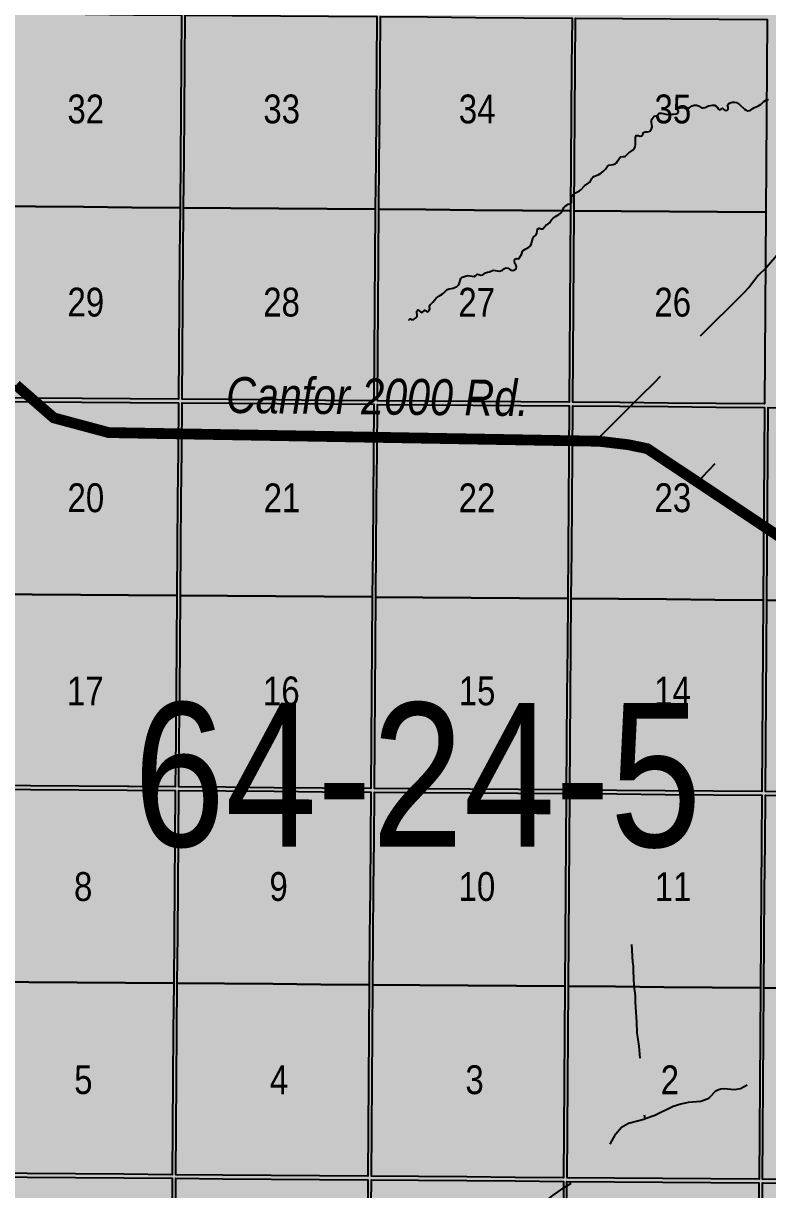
# Model space of a CAD drawing. Extents: x 403018 to 417191, y 6033193 to 6042673.
# Drawn here: x 413445.5 to 413652.4, y 6037267.7 to 6037591.9 of the extents above; entities that cross this region are included whole.
import ezdxf

# ---------------------------------------------------------------- set-up
doc = ezdxf.new("R2010")
doc.units = 0
doc.header["$LTSCALE"] = 5
doc.linetypes.add('DASHED2', pattern=[9.525, 6.35, -3.175])
for name, color, linetype in [('L-TITLEDB-T', 4, 'Continuous'), ('Quarters', 8, 'Continuous'), ('RoadSeg', 57, 'DASHED2'), ('ROUTE-MAP-ROUTE', 90, 'Continuous'), ('T-WATER', 160, 'Continuous')]:
    doc.layers.add(name, color=color, linetype=linetype)
doc.layers.add('ROUTE-MAP-BACKGROUND-H', color=7, linetype='Continuous', true_color=0xf0ebff)
doc.styles.add('120', font='ARIALN.TTF', dxfattribs={"height": 13})
doc.styles.add('80L', font='ARIALN.TTF', dxfattribs={"height": 10})

msp = doc.modelspace()

# ---------------------------------------------------------------- hatches: boundary and pattern name
at = {"layer": 'ROUTE-MAP-BACKGROUND-H'}
h = msp.add_hatch(color=256, dxfattribs=at)
h.dxf.hatch_style = 1
h.paths.add_polyline_path([(412923.423, 6037807.465), (416092.9, 6037807.465), (416092.9, 6035965.758), (412923.423, 6035965.758)])

# ---------------------------------------------------------------- linework, layer by layer
at = {"layer": 'Quarters'}
for points in [[(413448.878, 6037540.937), (413435.814, 6037541.039), (413435.928, 6037554.426), (413436.042, 6037567.812), (413436.157, 6037581.201), (413436.271, 6037594.59), (413449.331, 6037594.489), (413462.725, 6037594.385), (413476.119, 6037594.281), (413489.513, 6037594.177), (413489.404, 6037580.788), (413489.294, 6037567.399), (413489.184, 6037554.012), (413489.075, 6037540.625), (413475.676, 6037540.729), (413462.277, 6037540.833), (413448.878, 6037540.937)], [(413503.144, 6037540.515), (413490.079, 6037540.617), (413490.189, 6037554.004), (413490.298, 6037567.391), (413490.408, 6037580.78), (413490.518, 6037594.169), (413503.577, 6037594.067), (413516.972, 6037593.963), (413530.366, 6037593.858), (413543.76, 6037593.754), (413543.655, 6037580.365), (413543.55, 6037566.975), (413543.446, 6037553.588), (413543.341, 6037540.201), (413529.942, 6037540.306), (413516.543, 6037540.41), (413503.144, 6037540.515)], [(413597.707, 6037553.165), (413597.608, 6037539.778), (413584.208, 6037539.882), (413570.809, 6037539.987), (413557.41, 6037540.092), (413544.346, 6037540.193), (413544.45, 6037553.581), (413544.555, 6037566.967), (413544.66, 6037580.357), (413544.765, 6037593.746), (413557.824, 6037593.644), (413571.219, 6037593.54), (413584.613, 6037593.435), (413598.007, 6037593.331), (413597.907, 6037579.941), (413597.807, 6037566.552), (413597.707, 6037553.165)], [(413651.969, 6037552.741), (413651.874, 6037539.354), (413638.475, 6037539.459), (413625.075, 6037539.563), (413611.676, 6037539.668), (413598.612, 6037539.77), (413598.712, 6037553.157), (413598.811, 6037566.544), (413598.911, 6037579.933), (413599.012, 6037593.323), (413612.071, 6037593.221), (413625.465, 6037593.116), (413638.86, 6037593.012), (413652.254, 6037592.907), (413652.159, 6037579.518), (413652.063, 6037566.129), (413651.969, 6037552.741)], [(413448.429, 6037487.726), (413435.36, 6037487.828), (413435.471, 6037500.879), (413435.585, 6037514.266), (413435.699, 6037527.653), (413435.814, 6037541.039), (413448.878, 6037540.937), (413462.277, 6037540.833), (413475.676, 6037540.729), (413489.075, 6037540.625), (413488.966, 6037527.238), (413488.856, 6037513.851), (413488.747, 6037500.464), (413488.64, 6037487.412), (413475.236, 6037487.516), (413461.832, 6037487.621), (413448.429, 6037487.726)], [(413502.714, 6037487.302), (413489.645, 6037487.404), (413489.751, 6037500.456), (413489.861, 6037513.843), (413489.97, 6037527.23), (413490.079, 6037540.617), (413503.144, 6037540.515), (413516.543, 6037540.41), (413529.942, 6037540.306), (413543.341, 6037540.201), (413543.237, 6037526.814), (413543.132, 6037513.427), (413543.028, 6037500.04), (413542.926, 6037486.988), (413529.522, 6037487.093), (413516.118, 6037487.197), (413502.714, 6037487.302)], [(413597.309, 6037499.616), (413597.212, 6037486.564), (413583.808, 6037486.669), (413570.404, 6037486.774), (413557, 6037486.878), (413543.93, 6037486.98), (413544.032, 6037500.032), (413544.137, 6037513.419), (413544.241, 6037526.806), (413544.346, 6037540.193), (413557.41, 6037540.092), (413570.809, 6037539.987), (413584.208, 6037539.882), (413597.608, 6037539.778), (413597.508, 6037526.391), (413597.408, 6037513.004), (413597.309, 6037499.616)], [(413651.589, 6037499.193), (413651.497, 6037486.141), (413638.093, 6037486.245), (413624.689, 6037486.35), (413611.285, 6037486.455), (413598.216, 6037486.557), (413598.313, 6037499.609), (413598.413, 6037512.996), (413598.512, 6037526.383), (413598.612, 6037539.77), (413611.676, 6037539.668), (413625.075, 6037539.563), (413638.475, 6037539.459), (413651.874, 6037539.354), (413651.779, 6037525.967), (413651.684, 6037512.58), (413651.589, 6037499.193)], [(413447.968, 6037433.175), (413434.894, 6037433.277), (413435.008, 6037446.664), (413435.123, 6037460.05), (413435.237, 6037473.437), (413435.351, 6037486.823), (413448.42, 6037486.721), (413461.824, 6037486.616), (413475.228, 6037486.512), (413488.632, 6037486.408), (413488.523, 6037473.021), (413488.413, 6037459.634), (413488.304, 6037446.247), (413488.195, 6037432.86), (413474.786, 6037432.964), (413461.377, 6037433.069), (413447.968, 6037433.175)], [(413502.273, 6037432.75), (413489.199, 6037432.852), (413489.308, 6037446.239), (413489.418, 6037459.626), (413489.527, 6037473.013), (413489.636, 6037486.4), (413502.706, 6037486.298), (413516.11, 6037486.193), (413529.514, 6037486.088), (413542.918, 6037485.984), (413542.814, 6037472.597), (413542.709, 6037459.21), (413542.605, 6037445.823), (413542.5, 6037432.436), (413529.091, 6037432.54), (413515.682, 6037432.645), (413502.273, 6037432.75)], [(413596.905, 6037445.399), (413596.806, 6037432.012), (413583.397, 6037432.117), (413569.988, 6037432.221), (413556.579, 6037432.326), (413543.505, 6037432.428), (413543.609, 6037445.815), (413543.714, 6037459.202), (413543.818, 6037472.589), (413543.923, 6037485.976), (413556.992, 6037485.874), (413570.396, 6037485.769), (413583.8, 6037485.665), (413597.204, 6037485.56), (413597.104, 6037472.173), (413597.005, 6037458.786), (413596.905, 6037445.399)], [(413651.206, 6037444.975), (413651.111, 6037431.588), (413637.702, 6037431.693), (413624.293, 6037431.797), (413610.884, 6037431.902), (413597.81, 6037432.004), (413597.909, 6037445.391), (413598.009, 6037458.778), (413598.109, 6037472.165), (413598.208, 6037485.552), (413611.278, 6037485.45), (413624.682, 6037485.346), (413638.086, 6037485.241), (413651.49, 6037485.137), (413651.395, 6037471.749), (413651.3, 6037458.362), (413651.206, 6037444.975)], [(413705.504, 6037444.545), (413705.414, 6037431.158), (413692.006, 6037431.264), (413678.597, 6037431.371), (413665.189, 6037431.477), (413652.115, 6037431.58), (413652.21, 6037444.967), (413652.305, 6037458.354), (413652.399, 6037471.742), (413652.494, 6037485.129), (413665.563, 6037485.025), (413678.967, 6037484.919), (413692.371, 6037484.813), (413705.774, 6037484.707), (413705.684, 6037471.319), (413705.594, 6037457.932), (413705.504, 6037444.545)], [(413447.519, 6037379.963), (413434.44, 6037380.066), (413434.552, 6037393.117), (413434.666, 6037406.504), (413434.78, 6037419.891), (413434.894, 6037433.277), (413447.968, 6037433.175), (413461.377, 6037433.069), (413474.786, 6037432.964), (413488.195, 6037432.86), (413488.085, 6037419.473), (413487.976, 6037406.086), (413487.867, 6037392.699), (413487.76, 6037379.647), (413474.895, 6037379.747), (413474.346, 6037379.751), (413460.933, 6037379.857), (413447.519, 6037379.963)], [(413501.843, 6037379.537), (413488.764, 6037379.639), (413488.871, 6037392.691), (413488.98, 6037406.078), (413489.09, 6037419.465), (413489.199, 6037432.852), (413502.273, 6037432.75), (413515.682, 6037432.645), (413529.091, 6037432.54), (413542.5, 6037432.436), (413542.396, 6037419.049), (413542.291, 6037405.662), (413542.187, 6037392.275), (413542.085, 6037379.223), (413528.671, 6037379.327), (413515.257, 6037379.432), (413501.843, 6037379.537)], [(413596.507, 6037391.851), (413596.41, 6037378.799), (413582.996, 6037378.903), (413569.582, 6037379.008), (413556.168, 6037379.113), (413543.089, 6037379.215), (413543.191, 6037392.267), (413543.296, 6037405.654), (413543.4, 6037419.041), (413543.505, 6037432.428), (413556.579, 6037432.326), (413569.988, 6037432.221), (413583.397, 6037432.117), (413596.806, 6037432.012), (413596.706, 6037418.625), (413596.606, 6037405.238), (413596.507, 6037391.851)], [(413650.826, 6037391.427), (413650.734, 6037378.375), (413637.32, 6037378.479), (413623.907, 6037378.584), (413610.493, 6037378.689), (413597.414, 6037378.791), (413597.511, 6037391.843), (413597.611, 6037405.23), (413597.71, 6037418.617), (413597.81, 6037432.004), (413610.884, 6037431.902), (413624.293, 6037431.797), (413637.702, 6037431.693), (413651.111, 6037431.588), (413651.016, 6037418.201), (413650.921, 6037404.814), (413650.826, 6037391.427)], [(413705.144, 6037390.996), (413705.057, 6037377.944), (413691.643, 6037378.05), (413678.23, 6037378.157), (413664.817, 6037378.263), (413651.738, 6037378.367), (413651.831, 6037391.419), (413651.925, 6037404.806), (413652.02, 6037418.193), (413652.115, 6037431.58), (413665.189, 6037431.477), (413678.597, 6037431.371), (413692.006, 6037431.264), (413705.414, 6037431.158), (413705.324, 6037417.77), (413705.234, 6037404.383), (413705.144, 6037390.996)], [(413447.059, 6037325.412), (413433.975, 6037325.515), (413434.089, 6037338.902), (413434.203, 6037352.289), (413434.318, 6037365.675), (413434.432, 6037379.062), (413447.51, 6037378.959), (413460.924, 6037378.853), (413474.338, 6037378.748), (413487.752, 6037378.642), (413487.642, 6037365.255), (413487.533, 6037351.868), (413487.424, 6037338.481), (413487.314, 6037325.094), (413473.896, 6037325.2), (413460.477, 6037325.306), (413447.059, 6037325.412)], [(413501.403, 6037324.984), (413488.319, 6037325.087), (413488.428, 6037338.474), (413488.537, 6037351.861), (413488.647, 6037365.248), (413488.756, 6037378.635), (413501.835, 6037378.532), (413515.249, 6037378.428), (413528.663, 6037378.323), (413542.077, 6037378.218), (413541.973, 6037364.831), (413541.868, 6037351.444), (413541.764, 6037338.057), (413541.659, 6037324.67), (413528.24, 6037324.775), (413514.822, 6037324.88), (413501.403, 6037324.984)], [(413596.103, 6037337.633), (413596.004, 6037324.246), (413582.585, 6037324.351), (413569.166, 6037324.456), (413555.747, 6037324.56), (413542.664, 6037324.662), (413542.768, 6037338.049), (413542.873, 6037351.436), (413542.977, 6037364.824), (413543.081, 6037378.211), (413556.16, 6037378.108), (413569.574, 6037378.004), (413582.988, 6037377.899), (413596.402, 6037377.794), (413596.302, 6037364.407), (413596.203, 6037351.02), (413596.103, 6037337.633)], [(413650.443, 6037337.209), (413650.348, 6037323.822), (413636.929, 6037323.927), (413623.51, 6037324.031), (413610.092, 6037324.136), (413597.008, 6037324.238), (413597.108, 6037337.625), (413597.207, 6037351.012), (413597.307, 6037364.399), (413597.406, 6037377.786), (413610.485, 6037377.684), (413623.899, 6037377.58), (413637.313, 6037377.475), (413650.727, 6037377.37), (413650.632, 6037363.983), (413650.537, 6037350.596), (413650.443, 6037337.209)], [(413704.78, 6037336.778), (413704.69, 6037323.391), (413691.272, 6037323.497), (413677.854, 6037323.604), (413664.435, 6037323.71), (413651.352, 6037323.814), (413651.447, 6037337.201), (413651.542, 6037350.588), (413651.636, 6037363.975), (413651.731, 6037377.362), (413664.81, 6037377.259), (413678.223, 6037377.153), (413691.637, 6037377.046), (413705.05, 6037376.939), (413704.96, 6037363.552), (413704.87, 6037350.165), (413704.78, 6037336.778)], [(413446.609, 6037272.2), (413433.521, 6037272.304), (413433.632, 6037285.356), (413433.746, 6037298.742), (413433.861, 6037312.129), (413433.975, 6037325.515), (413447.059, 6037325.412), (413460.477, 6037325.306), (413473.896, 6037325.2), (413487.314, 6037325.094), (413487.205, 6037311.708), (413487.096, 6037298.321), (413486.986, 6037284.933), (413486.88, 6037271.881), (413473.456, 6037271.988), (413460.033, 6037272.094), (413446.609, 6037272.2)], [(413500.973, 6037271.771), (413487.884, 6037271.874), (413487.991, 6037284.926), (413488.1, 6037298.313), (413488.209, 6037311.7), (413488.319, 6037325.087), (413501.403, 6037324.984), (413514.822, 6037324.88), (413528.24, 6037324.775), (413541.659, 6037324.67), (413541.555, 6037311.283), (413541.45, 6037297.896), (413541.346, 6037284.509), (413541.244, 6037271.457), (413527.82, 6037271.562), (413514.397, 6037271.667), (413500.973, 6037271.771)], [(413595.705, 6037284.085), (413595.608, 6037271.033), (413582.184, 6037271.138), (413568.761, 6037271.242), (413555.337, 6037271.347), (413542.248, 6037271.449), (413542.35, 6037284.501), (413542.455, 6037297.888), (413542.559, 6037311.275), (413542.664, 6037324.662), (413555.747, 6037324.56), (413569.166, 6037324.456), (413582.585, 6037324.351), (413596.004, 6037324.246), (413595.904, 6037310.859), (413595.804, 6037297.472), (413595.705, 6037284.085)], [(413650.063, 6037283.66), (413649.971, 6037270.608), (413636.548, 6037270.713), (413623.124, 6037270.818), (413609.7, 6037270.923), (413596.612, 6037271.025), (413596.709, 6037284.077), (413596.809, 6037297.464), (413596.908, 6037310.851), (413597.008, 6037324.238), (413610.092, 6037324.136), (413623.51, 6037324.031), (413636.929, 6037323.927), (413650.348, 6037323.822), (413650.253, 6037310.435), (413650.158, 6037297.048), (413650.063, 6037283.66)], [(413704.42, 6037283.229), (413704.332, 6037270.177), (413690.909, 6037270.283), (413677.487, 6037270.39), (413664.063, 6037270.497), (413650.975, 6037270.6), (413651.068, 6037283.653), (413651.163, 6037297.04), (413651.257, 6037310.427), (413651.352, 6037323.814), (413664.435, 6037323.71), (413677.854, 6037323.604), (413691.272, 6037323.497), (413704.69, 6037323.391), (413704.6, 6037310.003), (413704.51, 6037296.616), (413704.42, 6037283.229)], [(413446.149, 6037217.647), (413433.056, 6037217.751), (413433.17, 6037231.138), (413433.284, 6037244.526), (413433.398, 6037257.913), (413433.411, 6037259.37), (413433.512, 6037271.3), (413446.601, 6037271.196), (413460.024, 6037271.089), (413473.448, 6037270.983), (413486.871, 6037270.877), (413486.762, 6037257.49), (413486.653, 6037244.103), (413486.543, 6037230.716), (413486.434, 6037217.329), (413473.006, 6037217.435), (413459.577, 6037217.541), (413446.149, 6037217.647)], [(413500.532, 6037217.218), (413487.438, 6037217.321), (413487.548, 6037230.708), (413487.657, 6037244.095), (413487.766, 6037257.482), (413487.876, 6037270.869), (413500.965, 6037270.767), (413514.389, 6037270.662), (413527.812, 6037270.558), (413541.236, 6037270.453), (413541.132, 6037257.066), (413541.027, 6037243.678), (413540.922, 6037230.291), (413540.818, 6037216.903), (413527.389, 6037217.008), (413513.961, 6037217.113), (413500.532, 6037217.218)], [(413595.301, 6037229.866), (413595.201, 6037216.478), (413581.772, 6037216.583), (413568.344, 6037216.688), (413554.916, 6037216.793), (413541.822, 6037216.896), (413541.927, 6037230.283), (413542.031, 6037243.67), (413542.136, 6037257.058), (413542.24, 6037270.445), (413555.329, 6037270.343), (413568.753, 6037270.238), (413582.177, 6037270.133), (413595.6, 6037270.028), (413595.5, 6037256.641), (413595.4, 6037243.253), (413595.301, 6037229.866)], [(413649.679, 6037229.441), (413649.584, 6037216.053), (413636.155, 6037216.158), (413622.727, 6037216.263), (413609.298, 6037216.368), (413596.205, 6037216.47), (413596.305, 6037229.858), (413596.405, 6037243.246), (413596.505, 6037256.633), (413596.604, 6037270.021), (413609.693, 6037269.918), (413623.117, 6037269.814), (413636.54, 6037269.709), (413649.964, 6037269.604), (413649.869, 6037256.216), (413649.774, 6037242.829), (413649.679, 6037229.441)], [(413704.055, 6037229.009), (413703.964, 6037215.621), (413690.537, 6037215.728), (413677.109, 6037215.835), (413663.681, 6037215.941), (413650.588, 6037216.045), (413650.683, 6037229.433), (413650.778, 6037242.821), (413650.873, 6037256.209), (413650.968, 6037269.596), (413664.056, 6037269.492), (413677.48, 6037269.386), (413690.903, 6037269.279), (413704.325, 6037269.172), (413704.235, 6037255.785), (413704.145, 6037242.397), (413704.055, 6037229.009)]]:
    msp.add_lwpolyline(points, close=True, dxfattribs=at)
at = {"layer": 'RoadSeg', "flags": 128}
for points in [[(413655.442, 6037527.986), (413652.012, 6037524.057), (413649.747, 6037521.825), (413647.316, 6037518.662), (413645.518, 6037516.731), (413626.471, 6037497.816), (413625.305, 6037496.617), (413620.91, 6037492.088), (413616.947, 6037488.159), (413606.024, 6037477.203), (413605.433, 6037476.474), (413605.224, 6037475.814), (413597.6, 6037476.171), (413576.887, 6037476.404), (413574.989, 6037476.604), (413573.623, 6037476.504), (413561.802, 6037476.837), (413540.49, 6037476.97), (413540.057, 6037476.97), (413523.64, 6037477.27), (413515.648, 6037477.137), (413509.421, 6037477.237), (413508.222, 6037477.47), (413505.891, 6037477.536), (413502.927, 6037477.536), (413500.197, 6037477.337), (413487.61, 6037477.57), (413486.944, 6037477.736), (413483.847, 6037477.67), (413479.717, 6037477.869), (413472.125, 6037477.936), (413468.628, 6037478.069), (413458.106, 6037480), (413455.741, 6037480.866), (413454.443, 6037481.599), (413452.178, 6037483.264), (413446.484, 6037488.625), (413443.987, 6037490.656), (413438.858, 6037493.354), (413434.563, 6037495.352), (413417.813, 6037501.346), (413413.417, 6037502.778), (413410.32, 6037503.31), (413407.357, 6037503.444), (413402.428, 6037503.344), (413398.665, 6037503.544), (413397.233, 6037504.01), (413394.969, 6037505.708), (413397.666, 6037508.239), (413398.932, 6037509.737), (413402.894, 6037514.966), (413404.193, 6037517.03), (413415.748, 6037540.64), (413435.662, 6037580.566), (413436.361, 6037582.232), (413436.694, 6037583.897), (413436.727, 6037585.595), (413434.429, 6037616.131), (413434.663, 6037617.729), (413435.562, 6037619.494), (413436.527, 6037620.626), (413444.02, 6037628.285), (413462.768, 6037647.699), (413464.699, 6037649.198), (413465.798, 6037649.631), (413467.43, 6037649.964), (413492.605, 6037652.628), (413494.769, 6037653.027), (413502.495, 6037655.958), (413504.493, 6037657.223), (413505.358, 6037658.022), (413506.491, 6037659.321), (413507.39, 6037660.753), (413507.923, 6037661.719), (413508.922, 6037664.316), (413518.212, 6037692.987), (413519.811, 6037695.884), (413521.409, 6037697.916), (413523.274, 6037699.547), (413525.672, 6037701.046), (413554.01, 6037715.265), (413555.641, 6037716.464), (413556.341, 6037717.196), (413557.539, 6037718.862), (413567.796, 6037735.678), (413585.911, 6037764.549), (413587.41, 6037767.279), (413588.176, 6037769.544), (413588.304, 6037770.4)], [(413693.437, 6037493.187), (413692.971, 6037492.654), (413692.704, 6037491.922), (413692.604, 6037490.856), (413692.604, 6037487.093), (413692.771, 6037486.028), (413693.77, 6037483.33), (413693.67, 6037475.638), (413693.437, 6037474.739), (413692.271, 6037472.708), (413691.539, 6037471.775), (413688.009, 6037468.046), (413686.844, 6037466.947), (413684.479, 6037465.116), (413682.548, 6037463.117), (413681.848, 6037461.153), (413681.416, 6037460.487), (413673.856, 6037452.128), (413673.191, 6037451.329), (413672.658, 6037450.33), (413672.358, 6037447.899), (413672.524, 6037447), (413673.49, 6037445.835), (413679.717, 6037439.541), (413673.124, 6037439.208), (413671.625, 6037439.308), (413670.16, 6037439.608), (413667.763, 6037440.573), (413662.901, 6037443.704), (413647.683, 6037453.86), (413637.926, 6037460.087), (413632.625, 6037463.773), (413634.296, 6037465.815), (413644.453, 6037476.504)], [(413632.625, 6037463.773), (413622.441, 6037470.543), (413617.48, 6037473.407), (413615.382, 6037474.14), (413611.253, 6037475.039), (413605.703, 6037475.768), (413605.224, 6037475.814)], [(413687.909, 6037416.131), (413688.042, 6037415.099), (413688.275, 6037414.733), (413688.442, 6037414.632), (413688.975, 6037414.866), (413696.667, 6037422.258), (413679.717, 6037439.541), (413685.944, 6037439.741), (413700.596, 6037439.674), (413708.622, 6037439.874), (413712.351, 6037439.674), (413722.208, 6037437.443), (413726.504, 6037436.244), (413728.835, 6037435.079), (413733.597, 6037431.416), (413734.462, 6037430.983), (413735.961, 6037430.55), (413737.526, 6037430.35), (413745.485, 6037430.65), (413750.313, 6037431.349), (413753.51, 6037432.281), (413759.87, 6037435.745), (413761.535, 6037436.477), (413763.767, 6037437.143), (413769.161, 6037437.576), (413768.229, 6037432.115), (413767.196, 6037424.423), (413760.703, 6037378.802), (413760.137, 6037375.938), (413759.771, 6037374.839), (413758.439, 6037373.041), (413756.574, 6037371.676), (413754.243, 6037370.943), (413745.884, 6037368.978), (413743.12, 6037367.779), (413741.689, 6037366.647), (413739.491, 6037363.218), (413732.964, 6037357.523), (413710.653, 6037338.042), (413704.559, 6037332.948), (413702.261, 6037331.649), (413690.14, 6037327.02), (413686.377, 6037325.156), (413661.935, 6037307.373), (413659.604, 6037306.108), (413657.406, 6037305.509), (413657.007, 6037305.042), (413656.141, 6037303.111), (413655.308, 6037302.145), (413654.509, 6037301.546), (413649.414, 6037298.316), (413644.819, 6037295.718), (413643.187, 6037295.418), (413640.19, 6037295.718), (413639.358, 6037295.652), (413638.525, 6037295.385), (413637.826, 6037294.952), (413636.227, 6037293.321), (413635.528, 6037292.821), (413633.763, 6037292.255), (413630.267, 6037291.956), (413628.202, 6037291.522), (413626.104, 6037290.79), (413620.976, 6037288.359), (413618.345, 6037287.36), (413617.879, 6037290.557), (413616.68, 6037307.64), (413616.081, 6037311.336), (413616.048, 6037314.3), (413615.648, 6037319.794), (413615.615, 6037321.626), (413615.315, 6037324.356), (413615.049, 6037328.552), (413615.115, 6037329.817), (413614.915, 6037330.917), (413614.083, 6037343.77)], [(413526.871, 6037058.189), (413537.427, 6037066.648), (413537.793, 6037067.747), (413537.16, 6037070.411), (413537.127, 6037071.276), (413537.227, 6037071.842), (413537.56, 6037072.442), (413538.592, 6037073.474), (413544.852, 6037078.502), (413546.185, 6037080.067), (413547.217, 6037081.699), (413547.317, 6037082.765), (413546.617, 6037085.063), (413543.82, 6037089.458), (413543.254, 6037090.623), (413542.855, 6037091.922), (413542.688, 6037093.121), (413542.755, 6037093.92), (413543.554, 6037096.051), (413530.067, 6037104.943), (413529.501, 6037105.575), (413529.501, 6037105.975), (413534.463, 6037118.163), (413538.792, 6037127.22), (413541.423, 6037132.049), (413544.852, 6037139.874), (413546.618, 6037143.237), (413557.573, 6037166.248), (413560.137, 6037171.41), (413561.802, 6037174.34), (413562.302, 6037175.672), (413562.768, 6037182.032), (413562.701, 6037193.088), (413562.268, 6037196.218), (413561.936, 6037199.082), (413562.069, 6037204.609), (413561.869, 6037207.24), (413561.702, 6037222.958), (413561.336, 6037236.278), (413561.469, 6037248.466), (413561.236, 6037262.585), (413561.369, 6037263.55), (413561.603, 6037263.75), (413561.935, 6037263.684), (413564.366, 6037262.418), (413565.598, 6037262.252), (413567.363, 6037262.618), (413569.694, 6037263.65), (413570.893, 6037264.017), (413589.541, 6037264.183), (413590.34, 6037264.383), (413591.039, 6037264.816), (413592.638, 6037266.115), (413595.801, 6037268.313), (413597.766, 6037269.478), (413601.795, 6037271.176), (413603.793, 6037272.808), (413605.325, 6037274.639), (413610.22, 6037283.231), (413611.785, 6037285.096), (413613.683, 6037286.195), (413618.345, 6037287.36)]]:
    msp.add_lwpolyline(points, dxfattribs=at)
at = {"layer": 'ROUTE-MAP-ROUTE', "const_width": 3, "flags": 128}
msp.add_lwpolyline([(413443.499, 6037491.345), (413453.99, 6037482.221), (413469.239, 6037478.13), (413605.55, 6037475.723), (413613.618, 6037474.764), (413618.926, 6037473.665), (413667.983, 6037440.993)], dxfattribs=at)
at = {"layer": 'T-WATER'}
for points in [[(413621.643, 6037566.227), (413622.255, 6037566.945), (413622.961, 6037566.953), (413624.412, 6037566.506), (413625.698, 6037566.622), (413626.308, 6037566.598), (413626.946, 6037566.69), (413627.422, 6037566.929), (413627.554, 6037567.376), (413627.328, 6037567.747), (413627.368, 6037568.189), (413628.496, 6037568.457), (413629.088, 6037568.462), (413629.526, 6037568.228), (413630.1, 6037568.16), (413630.574, 6037568.38), (413631.423, 6037568.93), (413631.98, 6037569.093), (413632.618, 6037569.111), (413633.14, 6037568.948), (413633.989, 6037568.422), (413634.531, 6037568.349), (413635.038, 6037568.528), (413635.963, 6037568.978), (413637.065, 6037569.166), (413637.62, 6037569.118), (413638.054, 6037568.887), (413638.381, 6037568.531), (413638.657, 6037568.102), (413639.037, 6037567.821), (413639.82, 6037568.298), (413640.171, 6037567.953), (413640.556, 6037567.671), (413641.077, 6037567.777), (413641.396, 6037568.127), (413641.382, 6037568.607), (413641.237, 6037569.126), (413641.528, 6037569.543), (413641.973, 6037569.789), (413642.49, 6037569.972), (413643.15, 6037569.987), (413643.706, 6037569.906), (413644.51, 6037569.349), (413645.966, 6037568.043), (413646.37, 6037567.74), (413646.881, 6037567.551), (413647.476, 6037567.639), (413647.896, 6037567.885), (413648.238, 6037568.213), (413648.687, 6037568.491), (413649.218, 6037568.645), (413649.657, 6037568.875), (413650.529, 6037569.41), (413651.317, 6037570.111)], [(413651.317, 6037570.111), (413652.025, 6037570.659), (413652.605, 6037570.712)], [(413619.684, 6037561.959), (413620.129, 6037562.586), (413620.29, 6037563.097), (413620.211, 6037563.739), (413620.075, 6037564.301), (413620.064, 6037564.92), (413620.283, 6037565.352), (413620.869, 6037566.099), (413621.643, 6037566.227)], [(413589.628, 6037534.753), (413589.913, 6037534.744), (413590.503, 6037535.53), (413590.842, 6037535.887), (413591.32, 6037536.093), (413591.708, 6037536.434), (413592.274, 6037537.254), (413592.641, 6037537.605), (413593.438, 6037538.192), (413594.342, 6037538.699), (413594.728, 6037538.994), (413595.388, 6037539.738), (413595.759, 6037540.702), (413596.067, 6037541.074), (413596.544, 6037541.292), (413596.958, 6037541.584), (413597.571, 6037541.693), (413597.899, 6037542.027), (413597.883, 6037543.255), (413598, 6037543.833), (413598.261, 6037544.234), (413598.631, 6037544.561), (413600.064, 6037545.302), (413600.425, 6037545.616), (413601.438, 6037546.692), (413602.69, 6037547.525), (413603.062, 6037547.861), (413603.497, 6037548.737), (413603.82, 6037549.089), (413604.225, 6037549.36), (413605.288, 6037549.762), (413605.775, 6037550.004), (413606.199, 6037550.295), (413606.936, 6037550.982), (413607.266, 6037551.351), (413607.847, 6037552.154), (413608.213, 6037552.482), (413609.485, 6037552.635), (413609.965, 6037552.837), (413610.332, 6037553.147), (413610.671, 6037553.534), (413611.163, 6037554.443), (413611.513, 6037554.772), (413612.123, 6037554.82), (413612.732, 6037554.891), (413613.128, 6037555.188), (413613.432, 6037555.55), (413613.82, 6037555.885), (413614.653, 6037556.42), (413615.031, 6037556.749), (413615.332, 6037557.134), (413615.555, 6037557.602), (413615.655, 6037558.169), (413615.611, 6037559.543), (413615.656, 6037560.172), (413615.868, 6037560.661), (413616.415, 6037560.704), (413616.899, 6037560.51), (413617.417, 6037560.637), (413617.682, 6037561.019), (413617.877, 6037561.5), (413618.353, 6037561.716), (413618.979, 6037561.677), (413619.409, 6037561.849), (413619.523, 6037561.894), (413619.684, 6037561.959)], [(413578.683, 6037523.279), (413579.203, 6037523.721), (413579.677, 6037523.931), (413580.249, 6037523.867), (413580.589, 6037523.54), (413580.998, 6037523.249), (413581.592, 6037523.187), (413582.112, 6037523.35), (413582.48, 6037523.651), (413582.56, 6037524.211), (413582.372, 6037524.73), (413582.131, 6037525.168), (413582.035, 6037525.766), (413582.15, 6037526.306), (413582.629, 6037526.498), (413583.178, 6037526.451), (413583.499, 6037526.843), (413584, 6037527.648), (413584.156, 6037528.18), (413584.378, 6037528.62), (413584.718, 6037528.95), (413585.154, 6037529.21), (413586.05, 6037529.625), (413586.42, 6037529.961), (413586.674, 6037530.416), (413587.075, 6037532.027), (413587.287, 6037532.465), (413588.003, 6037533.125), (413588.215, 6037533.582), (413588.445, 6037534.672), (413588.904, 6037534.921), (413589.41, 6037534.76), (413589.628, 6037534.753)], [(413552.84, 6037509.321), (413552.718, 6037509.468), (413553.086, 6037509.76), (413553.447, 6037509.462), (413553.96, 6037509.529), (413554.765, 6037510.087), (413554.98, 6037510.528), (413554.924, 6037511.86), (413555.157, 6037512.252), (413555.556, 6037511.993), (413555.894, 6037511.668), (413556.368, 6037511.481), (413557.095, 6037512.129), (413557.971, 6037511.726), (413558.307, 6037512.065), (413558.475, 6037512.554), (413558.39, 6037513.184), (413558.602, 6037513.663), (413559.307, 6037514.352), (413560.242, 6037515.455), (413561.032, 6037516.078), (413561.94, 6037516.581), (413562.323, 6037516.874), (413563.334, 6037517.889), (413563.823, 6037518.093), (413564.963, 6037518.313), (413565.963, 6037518.735), (413566.335, 6037519.066), (413566.633, 6037519.443), (413567.079, 6037520.993), (413567.441, 6037521.32), (413569.096, 6037521.769), (413570.832, 6037521.515), (413571.269, 6037521.793), (413571.608, 6037522.14), (413572.127, 6037522.045), (413572.594, 6037521.848), (413573.178, 6037521.929), (413574.001, 6037522.532), (413574.499, 6037522.743), (413575.106, 6037522.853), (413576.103, 6037523.23), (413576.728, 6037523.209), (413577.253, 6037523.085), (413577.859, 6037523.016), (413578.683, 6037523.279)]]:
    msp.add_lwpolyline(points, dxfattribs=at)

# ---------------------------------------------------------------- texts
at = {"layer": 'L-TITLEDB-T', "insert": (413501.379, 6037493.602), "char_height": 10, "attachment_point": 1, "rotation": 359.39774, "style": '80L', "bg_fill": 1, "box_fill_scale": 1.15, "bg_fill_color": 256, "bg_fill_true_color": 15789055, "bg_fill_transparency": 0}
msp.add_mtext_dynamic_manual_height_columns('\\pi0.56842;{\\fArial Narrow|b0|i1|c0|p34;Canfor 2000 Rd.}', width=83.01951, gutter_width=50, heights=[0], dxfattribs=at)
at = {"layer": 'RoadSeg', "style": '120'}
for s, height, p in [('32', 8.0041, (413457.779, 6037564.079)), ('33', 8.0041, (413512.22, 6037564.079)), ('34', 8.0041, (413566.537, 6037564.079)), ('35', 8.0041, (413620.94, 6037564.079)), ('29', 8.0041, (413457.791, 6037510.395)), ('28', 8.0041, (413512.19, 6037510.387)), ('27', 8.0041, (413566.42, 6037510.352)), ('26', 8.0041, (413620.894, 6037510.378)), ('20', 8.0041, (413457.8, 6037456.023)), ('21', 8.0041, (413512.304, 6037455.988)), ('22', 8.0041, (413566.483, 6037455.988)), ('23', 8.0041, (413620.924, 6037456.023)), ('17', 8.0041, (413457.649, 6037402.311)), ('16', 8.0041, (413512.123, 6037402.322)), ('15', 8.0041, (413566.509, 6037402.346)), ('14', 8.0041, (413620.834, 6037402.311)), ('8', 8.004, (413459.604, 6037347.967)), ('9', 8.004, (413513.919, 6037347.976)), ('10', 8.0041, (413566.483, 6037347.967)), ('11', 8.0041, (413620.987, 6037347.948)), ('5', 8.004, (413459.652, 6037294.291)), ('4', 8.004, (413514.013, 6037294.255)), ('3', 8.004, (413568.379, 6037294.275)), ('2', 8.004, (413622.642, 6037294.24))]:
    msp.add_text(s, height=height, dxfattribs=at).set_placement(p)
msp.add_text('64-24-5', height=39.983, rotation=359.95761, dxfattribs=at).set_placement((413476.15, 6037363.108))

doc.saveas('drawing.dxf')
